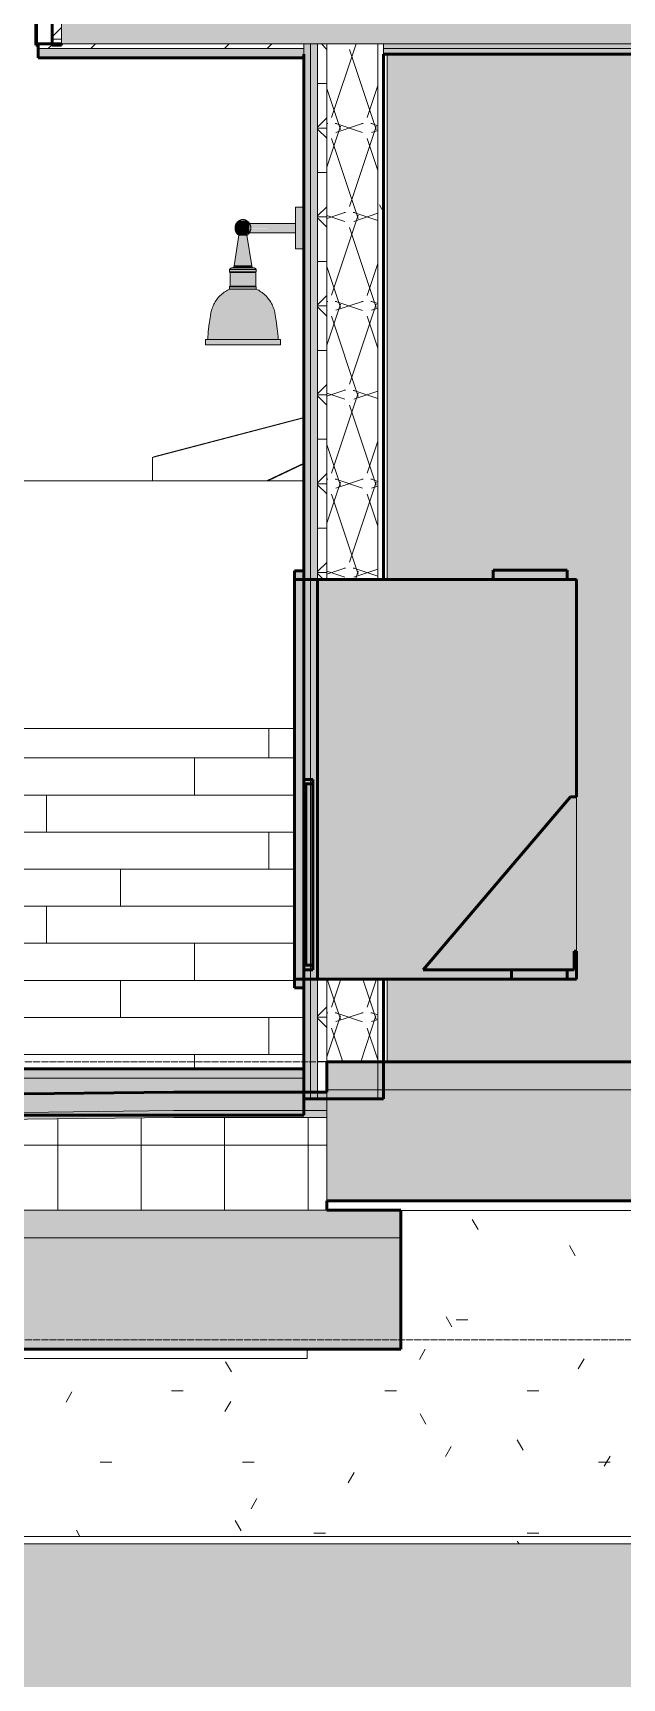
# Model space of a CAD drawing. Header units: inches. Extents: x 9594 to 15314, y -314 to 660.
# Drawn here: x 9979.9 to 10043.5, y -66.5 to 111.1 of the extents above; entities that cross this region are included whole.
import ezdxf

# ---------------------------------------------------------------- set-up
doc = ezdxf.new("R2010")
doc.units = ezdxf.units.IN
doc.header["$MEASUREMENT"] = 0
doc.linetypes.add('Grid Line 1_2_', pattern=[0.875, 0.5, -0.125, 0.125, -0.125])
for name, color, linetype, lineweight in [('0-1', 7, 'Continuous', 5), ('A-CLNG', 13, 'Continuous', 13), ('A-CLNG-1', 13, 'Continuous', 50), ('A-CLNG-2', 13, 'Continuous', 9), ('A-CLNG-PATT-1', 13, 'Continuous', 9), ('A-FLOR-4', 192, 'Continuous', 5), ('A-FLOR-5', 192, 'Continuous', 50), ('A-FLOR-LEVL-1', 51, 'Grid Line 1_2_', 9), ('A-FLOR-MCUT', 51, 'Continuous', 13), ('A-FLOR-PATT-2', 8, 'Continuous', 9), ('A-GENM', 5, 'Continuous', 9), ('A-GENM-4', 5, 'Continuous', 50), ('A-GLAZ-1', 151, 'Continuous', 9), ('A-GLAZ-2', 151, 'Continuous', 50), ('A-WALL', 113, 'Continuous', 13), ('A-WALL-1', 10, 'Continuous', 13), ('A-WALL-10', 113, 'Continuous', 50), ('A-WALL-5', 7, 'Continuous', 9), ('A-WALL-8', 113, 'Continuous', 5), ('A-WALL-9', 113, 'Continuous', 9), ('A-WALL-PATT-4', 111, 'Continuous', 9), ('E-ELEC-EQPM', 71, 'Continuous', 9), ('E-LITE-EQPM', 33, 'Continuous', 9), ('G-IMPT', 8, 'Continuous', 9), ('I-FURN', 30, 'Continuous', 9), ('S-BEAM', 12, 'Continuous', 9), ('S-FNDN-1', 32, 'Continuous', 5)]:
    doc.layers.add(name, color=color, linetype=linetype, lineweight=lineweight)
pattern_1 = [(0, (11008.554, 72), (30.72, 7.68), [1.267, -21.773, 1.267, -21.773, -122.88]), (0, (11008.554, 72), (30.72, 7.68), [-46.08, 1.267, -44.813, 1.267, -21.773, -53.76]), (0, (11008.554, 72), (30.72, 7.68), [-115.2, 1.267, -14.093, 1.267, -37.133]), (120, (11020.074, 75.84), (-22.011075, 22.7643), [1.267, -21.773, 1.267, -21.773, -122.88]), (120, (11020.074, 75.84), (-22.011075, 22.7643), [-46.08, 1.267, -44.813, 1.267, -21.773, -53.76]), (120, (11020.074, 75.84), (-22.011075, 22.7643), [-115.2, 1.267, -14.093, 1.267, -37.133]), (240, (11023.914, 91.2), (-8.708925, -30.4443), [1.267, -21.773, 1.267, -21.773, -122.88]), (240, (11023.914, 91.2), (-8.708925, -30.4443), [-46.08, 1.267, -44.813, 1.267, -21.773, -53.76]), (240, (11023.914, 91.2), (-8.708925, -30.4443), [-115.2, 1.267, -14.093, 1.267, -37.133])]
pattern_2 = [(161.57, (11009.034, 72.48), (-3.8399538, -1.54e-05), [0, -27.322, 3.034, 0]), (18.43, (11008.074, 72.48), (-3.8399538, 1.54e-05), [0, -27.322, 3.034, 0]), (108.43, (11009.034, 72.48), (1.919622, -9.6005246), [9.106, -21.25]), (71.57, (11008.074, 72.48), (1.919622, 9.6005246), [9.106, -21.25])]
pattern_3 = [(0, (11008.554, 72), (0, 4.798), []), (315, (11008.554, 72), (4.798427, 0), [6.786, -6.786]), (45, (11008.554, 72), (4.798427, 0), [6.786, -6.786])]
pattern_4 = [(50, (11008.554, 72), (27.5427, -2.4099), [2.88, -31.68]), (355, (11008.554, 72), (-5.32784, 28.8843), [2.304, -25.344]), (100.451, (11010.85, 71.8), (22.2153, 26.4739), [2.448, -26.924]), (46.184, (11008.554, 79.68), (40.9819, -6.3564), [4.32, -47.52]), (96.636, (11011.97, 79.15), (35.8907, 37.4062), [3.671, -40.386]), (351.184, (11008.554, 79.68), (35.891, 37.4062), [3.456, -38.016]), (21, (11012.394, 77.76), (22.92104, -15.46073), [2.88, -31.68]), (326, (11012.394, 77.76), (9.3435, 27.84574), [2.304, -25.344]), (71.451, (11014.304, 76.472), (32.2648, 12.3844), [2.448, -26.924]), (37.5, (11008.554, 72), (0.466855, 12.78271), [1.267, -23.77, 1.267, -24.461, -25.44]), (37.5, (11008.554, 72), (0.466855, 12.78271), [-50.765, 1.267, -24.173]), (7.5, (11008.554, 72), (10.10159, 15.14509), [1.267, -13.402, 1.267, -23.194, -9.696]), (7.5, (11008.554, 72), (10.10159, 15.14509), [-39.13, 1.267, -8.429]), (327.5, (10999.991, 72), (20.49916, -0.86578), [1.267, -8.333, 1.267, -28.685, -39.744]), (327.5, (10999.991, 72), (20.49916, -0.86578), [-39.552, 1.267, -38.477]), (317.5, (10996.151, 72), (22.39478, 3.8443), [1.267, -11.213, 1.267, -18.624, -28.224]), (317.5, (10996.151, 72), (22.39478, 3.8443), [-32.371, 1.267, -26.957])]
pattern_5 = [(0, (11008.554, 72), (15.36, 3.84), [1.267, -10.253, 1.267, -10.253, -61.44]), (0, (11008.554, 72), (15.36, 3.84), [-23.04, 1.267, -21.773, 1.267, -10.253, -26.88]), (0, (11008.554, 72), (15.36, 3.84), [-57.6, 1.267, -6.413, 1.267, -17.933]), (120, (11014.314, 73.92), (-11.005538, 11.38215), [1.267, -10.253, 1.267, -10.253, -61.44]), (120, (11014.314, 73.92), (-11.005538, 11.38215), [-23.04, 1.267, -21.773, 1.267, -10.253, -26.88]), (120, (11014.314, 73.92), (-11.005538, 11.38215), [-57.6, 1.267, -6.413, 1.267, -17.933]), (240, (11016.234, 81.6), (-4.354462, -15.22215), [1.267, -10.253, 1.267, -10.253, -61.44]), (240, (11016.234, 81.6), (-4.354462, -15.22215), [-23.04, 1.267, -21.773, 1.267, -10.253, -26.88]), (240, (11016.234, 81.6), (-4.354462, -15.22215), [-57.6, 1.267, -6.413, 1.267, -17.933])]

# ---------------------------------------------------------------- blocks, each defined once
blk = doc.blocks.new('CTR - 1st Phase - Unit Layouts_rvt-1-BUILDING SECTION - EAST_WEST - LOOKING SOUTH2')
at = {"layer": 'A-WALL-1'}
blk.add_hatch(color=256, dxfattribs=at).paths.add_polyline_path([(10045.24, 0), (10045.24, 83), (10046.24, 83), (10046.24, 108.75), (10018.09, 108.74), (10018.09, 52.06), (10029.53, 52.06), (10029.53, 53.06), (10037.53, 53.06), (10037.53, 52.06), (10038.53, 52.06), (10038.53, 8.94), (10018.09, 8.94), (10018.09, 0), (10035.43, 0)], flags=0)
at = {"layer": 'A-WALL-5'}
for p, q in [((10018.09, 108.75), (10018.09, 52.06)), ((10018.09, 8.94), (10018.09, 0))]:
    blk.add_line(p, q, dxfattribs=at)
blk = doc.blocks.new('CTR - 1st Phase -Stairs _ Elevators_rvt-1-BUILDING SECTION - EAST_WEST - LOOKING SOUTH2')
at = {"layer": 'A-FLOR-LEVL-1'}
for p, q in [((9594.29, 0), (12543.28, 0)), ((9594.29, -30), (12543.28, -30))]:
    blk.add_line(p, q, dxfattribs=at)
blk = doc.blocks.new('Outdoor Table01 - 02ZUTB01_dwg-V109-BUILDING SECTION - EAST_WEST - LOOKING SOUTH2')
at = {"layer": 'G-IMPT'}
for p, q in [((9992.79, 65.24), (10009.09, 69.53)), ((10009.09, 69.57), (9992.9, 65.31)), ((10009.09, 69.55), (9992.9, 65.31)), ((9992.79, 65.24), (9992.79, 62.71)), ((10009.09, 64.63), (10005.09, 62.71)), ((10009.09, 64.56), (10005.26, 62.71))]:
    blk.add_line(p, q, dxfattribs=at)
blk = doc.blocks.new('Outdoor Table01 - Outdoor Table01-V110-BUILDING SECTION - EAST_WEST - LOOKING SOUTH2')
blk.add_blockref('Outdoor Table01 - 02ZUTB01_dwg-V109-BUILDING SECTION - EAST_WEST - LOOKING SOUTH2', (0, 0))
blk = doc.blocks.new('Perforated Panel at Magic-Pak - hvac panel - 2nd floor-2505078-BUILDING SECTION - EAST_WEST - LOOKING SOUTH2')
at = {"layer": 'A-GLAZ-1'}
h = blk.add_hatch(dxfattribs=at)
h.set_pattern_fill('FP_20', color=256, style=0, pattern_type=2)
h.set_pattern_definition([(135, (11008.554, 72), (-4.24264, -4.24264), [])])
h.paths.add_polyline_path([(9980.19, 109.75), (9980.25, 109.78), (9980.23, 229.75), (9980.19, 229.72), (9980.19, 216.3), (9980.19, 109.87)], flags=0)
at = {"layer": 'A-GLAZ-2'}
for p, q in [((9980.19, 229.75), (9980.19, 109.75)), ((9980.25, 229.75), (9980.19, 229.75)), ((9980.25, 109.75), (9980.25, 229.75)), ((9980.19, 109.75), (9980.25, 109.75))]:
    blk.add_line(p, q, dxfattribs=at)
blk = doc.blocks.new('VISA-OW2400-02-SASS - OW2400-L30K-MVOLT-2031435-BUILDING SECTION - EAST_WEST - LOOKING SOUTH2')
at = {"layer": 'E-LITE-EQPM'}
for points in [[(10002.44, 89.22), (10002.85, 89.25), (10003.22, 89.52), (10003.22, 89.58), (10003.21, 90.47), (10002.99, 90.73), (10002.85, 90.77), (10002.72, 90.82), (10002.66, 90.8), (10002.57, 90.84), (10002.51, 90.8), (10002.43, 90.8), (10002.35, 90.8), (10002.32, 90.84), (10002.14, 90.71), (10002.13, 90.76), (10001.85, 90.46), (10001.74, 90.23), (10001.73, 89.98), (10001.79, 89.7), (10001.94, 89.4), (10002.11, 89.27), (10002.26, 89.22), (10002.31, 89.23), (10002.35, 89.22), (10002.43, 89.22)], [(10008.52, 90), (10009.02, 90), (10009.02, 92.25), (10008.22, 92.25), (10008.22, 90)], [(10003.45, 85.93), (10003.48, 85.93), (10002.96, 89.22), (10002.11, 89.22), (10001.61, 85.93), (10003.39, 85.93)], [(10003.22, 89.5), (10008.22, 89.52), (10008.22, 90), (10003.22, 89.98), (10003.23, 89.54), (10003.2, 89.5)], [(10008.22, 90), (10008.22, 90.5), (10003.22, 90.46), (10003.22, 90.35), (10003.24, 90)], [(10008.22, 87.75), (10009.02, 87.75), (10009.02, 90), (10008.22, 90), (10008.22, 87.83)], [(10003.22, 85.29), (10003.98, 85.29), (10003.98, 85.54), (10001.08, 85.54), (10001.08, 85.29), (10003.14, 85.29)], [(10002.24, 85.22), (10003.73, 85.22), (10003.79, 85.29), (10001.28, 85.29), (10001.34, 85.22), (10002.22, 85.22)], [(10001.59, 83.41), (10003.98, 83.41), (10003.98, 83.66), (10001.08, 83.66), (10001.08, 83.41), (10001.54, 83.41)], [(10001.15, 83.72), (10003.91, 83.72), (10003.91, 85.22), (10001.15, 85.22)], [(10003.14, 83.66), (10003.79, 83.66), (10003.73, 83.72), (10001.34, 83.72), (10001.28, 83.66), (10003.06, 83.66)], [(10004.2, 80.85), (10005.98, 80.85), (10005.56, 81.95), (10004.84, 82.83), (10004.29, 83.21), (10003.9, 83.41), (10001.08, 83.41), (10000.15, 82.78), (9999.42, 81.77), (9999.08, 80.85), (10003.8, 80.85)], [(10003.24, 77.98), (10006.34, 77.98), (10006.11, 80.05), (10005.98, 80.85), (9999.08, 80.85), (9998.81, 78.9), (9998.73, 77.98), (10003.19, 77.98)], [(9998.48, 77.38), (10006.59, 77.38), (10006.59, 77.98), (9998.48, 77.98), (9998.48, 77.62)]]:
    blk.add_hatch(color=256, dxfattribs=at).paths.add_polyline_path(points, flags=0)
h = blk.add_hatch(color=256, dxfattribs=at)
h.paths.add_polyline_path([(10002.96, 89.22), (10003.12, 89.41), (10003.05, 89.34), (10002.99, 89.26)], flags=0)
h.paths.add_polyline_path([(10002.73, 90.84), (10002.72, 90.88), (10002.72, 90.84)], flags=0)
h = blk.add_hatch(color=256, dxfattribs=at)
h.paths.add_polyline_path([(10003.21, 85.54), (10003.79, 85.54), (10003.82, 85.61), (10003.73, 85.66), (10003.38, 85.65), (10003.26, 85.65), (10003.06, 85.68), (10002.64, 85.7), (10001.98, 85.68), (10001.73, 85.65), (10001.71, 85.69), (10001.5, 85.68), (10001.24, 85.59), (10001.28, 85.54), (10003.14, 85.54)], flags=0)
h.paths.add_polyline_path([(10003.87, 85.54), (10003.98, 85.54), (10003.86, 85.59)], flags=0)
h.paths.add_polyline_path([(10001.15, 85.54), (10001.2, 85.54), (10001.17, 85.61), (10001.15, 85.54)], flags=0)
h = blk.add_hatch(color=256, dxfattribs=at)
h.paths.add_polyline_path([(10002.89, 85.7), (10002.89, 85.74), (10002.89, 85.7)], flags=0)
h.paths.add_polyline_path([(10003.33, 85.7), (10003.35, 85.74), (10003.48, 85.75), (10003.45, 85.77), (10003.47, 85.83), (10003.35, 85.93), (10003.32, 85.81), (10003.26, 85.93), (10001.77, 85.93), (10001.75, 85.81), (10001.68, 85.9), (10001.59, 85.8), (10001.58, 85.74), (10001.61, 85.72), (10001.75, 85.7), (10003.33, 85.7)], flags=0)
h.paths.add_polyline_path([(10002.17, 85.7), (10002.22, 85.73), (10002.19, 85.71)], flags=0)
h.paths.add_polyline_path([(10001.58, 85.81), (10001.61, 85.93), (10001.59, 85.93)], flags=0)
for p, q in [((10009.02, 92.25), (10008.22, 92.25)), ((10008.22, 90), (10008.22, 92.25)), ((10009.02, 92.25), (10009.02, 90)), ((10002.11, 89.22), (10001.59, 85.93)), ((10002.96, 89.22), (10002.11, 89.22)), ((10008.22, 90.5), (10002.46, 90.5)), ((10002.46, 89.5), (10008.22, 89.5)), ((10003.48, 85.93), (10002.96, 89.22)), ((10008.22, 87.75), (10008.22, 90)), ((10009.02, 90), (10009.02, 87.75)), ((10008.22, 87.75), (10009.02, 87.75)), ((10001.08, 85.54), (10001.08, 85.29)), ((10003.98, 85.54), (10001.08, 85.54)), ((10001.08, 85.29), (10001.15, 85.22)), ((10003.98, 85.29), (10001.08, 85.29)), ((10001.36, 85.7), (10001.59, 85.7)), ((10003.7, 85.7), (10001.36, 85.7)), ((10003.48, 85.93), (10001.59, 85.93)), ((10003.36, 85.7), (10003.7, 85.7)), ((10003.91, 85.22), (10003.98, 85.29)), ((10003.98, 85.29), (10003.98, 85.54)), ((10001.15, 83.72), (10001.08, 83.66)), ((10001.08, 83.66), (10001.08, 83.41)), ((10003.98, 83.66), (10001.08, 83.66)), ((10001.15, 85.22), (10001.15, 83.72)), ((10003.91, 85.22), (10001.15, 85.22)), ((10003.91, 83.72), (10001.15, 83.72)), ((10003.91, 83.72), (10003.91, 85.22)), ((10003.98, 83.66), (10003.91, 83.72)), ((10003.98, 83.41), (10003.98, 83.66)), ((10003.98, 83.41), (10001.08, 83.41)), ((9998.48, 77.98), (9998.48, 77.38)), ((9998.48, 77.98), (10006.59, 77.98)), ((10006.59, 77.38), (9998.48, 77.38)), ((10006.59, 77.38), (10006.59, 77.98))]:
    blk.add_line(p, q, dxfattribs=at)
at = {"layer": 'E-LITE-EQPM', "flags": 128}
for points in [[(10002.11, 89.22), (10002.08, 89.24), (10002.05, 89.26), (10002.02, 89.29), (10001.99, 89.31), (10001.96, 89.34), (10001.94, 89.36), (10001.91, 89.39), (10001.89, 89.42), (10001.87, 89.45), (10001.85, 89.48), (10001.82, 89.51), (10001.81, 89.54), (10001.79, 89.57), (10001.77, 89.6), (10001.76, 89.64), (10001.74, 89.67), (10001.73, 89.71), (10001.72, 89.74), (10001.71, 89.78), (10001.7, 89.81), (10001.69, 89.85), (10001.69, 89.89), (10001.68, 89.92), (10001.68, 89.96), (10001.68, 90), (10001.68, 90.03), (10001.68, 90.07), (10001.69, 90.11), (10001.69, 90.14), (10001.7, 90.18), (10001.71, 90.22), (10001.72, 90.25), (10001.73, 90.29), (10001.74, 90.32), (10001.75, 90.36), (10001.77, 90.39), (10001.78, 90.42), (10001.8, 90.46), (10001.82, 90.49), (10001.84, 90.52), (10001.86, 90.55), (10001.88, 90.58), (10001.91, 90.61), (10001.93, 90.63), (10001.96, 90.66), (10001.98, 90.68), (10002.01, 90.71), (10002.04, 90.73), (10002.07, 90.75), (10002.1, 90.77), (10002.13, 90.79), (10002.16, 90.81), (10002.2, 90.83), (10002.23, 90.84), (10002.26, 90.86), (10002.3, 90.87), (10002.33, 90.88), (10002.37, 90.89), (10002.41, 90.9), (10002.44, 90.91), (10002.48, 90.91), (10002.51, 90.92), (10002.53, 90.92)], [(10002.53, 90.92), (10002.57, 90.92), (10002.61, 90.91), (10002.64, 90.91), (10002.68, 90.9), (10002.71, 90.89), (10002.75, 90.88), (10002.78, 90.87), (10002.82, 90.85), (10002.85, 90.84), (10002.89, 90.82), (10002.92, 90.8), (10002.95, 90.78), (10002.98, 90.76), (10003.01, 90.74), (10003.04, 90.72), (10003.07, 90.7), (10003.1, 90.67), (10003.12, 90.65), (10003.15, 90.62), (10003.17, 90.59), (10003.19, 90.56), (10003.22, 90.53), (10003.24, 90.5), (10003.26, 90.47), (10003.27, 90.44), (10003.29, 90.41), (10003.31, 90.37), (10003.32, 90.34), (10003.33, 90.3), (10003.34, 90.27), (10003.35, 90.23), (10003.36, 90.2), (10003.37, 90.16), (10003.38, 90.12), (10003.38, 90.09), (10003.38, 90.05), (10003.38, 90.01), (10003.38, 89.98), (10003.38, 89.94), (10003.38, 89.9), (10003.37, 89.87), (10003.37, 89.83), (10003.36, 89.79), (10003.35, 89.76), (10003.34, 89.72), (10003.33, 89.69), (10003.32, 89.65), (10003.3, 89.62), (10003.29, 89.59), (10003.27, 89.55), (10003.25, 89.52), (10003.23, 89.49), (10003.21, 89.46), (10003.19, 89.43), (10003.16, 89.4), (10003.14, 89.38)], [(10003.14, 89.38), (10003.11, 89.35), (10003.09, 89.32), (10003.06, 89.3), (10003.03, 89.28), (10003, 89.25), (10002.97, 89.23), (10002.96, 89.22)], [(10001.08, 85.54), (10001.1, 85.56), (10001.11, 85.57), (10001.12, 85.58), (10001.13, 85.59), (10001.15, 85.61), (10001.16, 85.62), (10001.18, 85.63), (10001.19, 85.64), (10001.21, 85.65), (10001.22, 85.66), (10001.24, 85.66), (10001.26, 85.67), (10001.27, 85.68), (10001.29, 85.68), (10001.31, 85.69), (10001.32, 85.69), (10001.34, 85.7), (10001.36, 85.7), (10001.36, 85.7)], [(10001.36, 85.7), (10001.37, 85.7), (10001.38, 85.7), (10001.39, 85.7), (10001.4, 85.71), (10001.41, 85.71), (10001.42, 85.71), (10001.42, 85.71), (10001.43, 85.71), (10001.44, 85.72), (10001.45, 85.72), (10001.46, 85.72), (10001.47, 85.73), (10001.47, 85.73), (10001.48, 85.74), (10001.49, 85.74), (10001.5, 85.75), (10001.5, 85.75), (10001.51, 85.76), (10001.52, 85.76), (10001.52, 85.77), (10001.53, 85.78), (10001.54, 85.78), (10001.54, 85.79), (10001.55, 85.8), (10001.55, 85.81), (10001.56, 85.81), (10001.56, 85.82), (10001.56, 85.83), (10001.57, 85.84), (10001.57, 85.85), (10001.58, 85.85), (10001.58, 85.86), (10001.58, 85.87), (10001.58, 85.88), (10001.58, 85.89), (10001.59, 85.9), (10001.59, 85.91), (10001.59, 85.92), (10001.59, 85.93), (10001.59, 85.93)], [(10003.48, 85.93), (10003.48, 85.92), (10003.48, 85.91), (10003.48, 85.9), (10003.48, 85.89), (10003.48, 85.88), (10003.48, 85.87), (10003.49, 85.87), (10003.49, 85.86), (10003.49, 85.85), (10003.5, 85.84), (10003.5, 85.83), (10003.5, 85.82), (10003.51, 85.82), (10003.51, 85.81), (10003.52, 85.8), (10003.52, 85.79), (10003.53, 85.79), (10003.53, 85.78), (10003.54, 85.77), (10003.55, 85.77), (10003.55, 85.76), (10003.56, 85.75), (10003.57, 85.75), (10003.57, 85.74), (10003.58, 85.74), (10003.59, 85.73), (10003.6, 85.73), (10003.61, 85.72), (10003.61, 85.72), (10003.62, 85.72), (10003.63, 85.71), (10003.64, 85.71), (10003.65, 85.71), (10003.66, 85.71), (10003.66, 85.71), (10003.67, 85.7), (10003.68, 85.7), (10003.69, 85.7), (10003.7, 85.7), (10003.7, 85.7)], [(10003.7, 85.7), (10003.72, 85.7), (10003.74, 85.69), (10003.76, 85.69), (10003.77, 85.68), (10003.79, 85.68), (10003.81, 85.67), (10003.82, 85.66), (10003.84, 85.66), (10003.86, 85.65), (10003.87, 85.64), (10003.89, 85.63), (10003.9, 85.62), (10003.92, 85.61), (10003.93, 85.59), (10003.94, 85.58), (10003.96, 85.57), (10003.97, 85.56), (10003.98, 85.54), (10003.98, 85.54)], [(9999.08, 80.85), (9999.11, 80.99), (9999.15, 81.12), (9999.19, 81.26), (9999.24, 81.4), (9999.29, 81.53), (9999.35, 81.66), (9999.41, 81.79), (9999.47, 81.91), (9999.55, 82.04), (9999.62, 82.16), (9999.71, 82.28), (9999.79, 82.39), (9999.88, 82.5), (9999.98, 82.61), (10000.08, 82.71), (10000.18, 82.81), (10000.29, 82.9), (10000.4, 82.99), (10000.52, 83.08), (10000.64, 83.16), (10000.76, 83.23), (10000.88, 83.3), (10001.01, 83.37), (10001.08, 83.41)], [(10003.98, 83.41), (10004.11, 83.34), (10004.24, 83.28), (10004.36, 83.2), (10004.48, 83.12), (10004.6, 83.04), (10004.71, 82.95), (10004.82, 82.86), (10004.92, 82.77), (10005.03, 82.67), (10005.12, 82.56), (10005.22, 82.45), (10005.31, 82.34), (10005.39, 82.23), (10005.47, 82.11), (10005.55, 81.99), (10005.62, 81.86), (10005.68, 81.74), (10005.74, 81.61), (10005.8, 81.47), (10005.85, 81.34), (10005.89, 81.2), (10005.93, 81.07), (10005.97, 80.93), (10005.98, 80.85)], [(9998.73, 77.98), (9998.79, 78.83), (9998.89, 79.68), (9999.02, 80.52), (9999.08, 80.85)], [(10005.98, 80.85), (10006.13, 80), (10006.24, 79.16), (10006.32, 78.3), (10006.34, 77.98)]]:
    blk.add_lwpolyline(points, dxfattribs=at)
blk = doc.blocks.new('V-Series_EWC4_SPVU_RFA_2015 - 1ST FLOOR-V132-BUILDING SECTION - EAST_WEST - LOOKING SOUTH2')
at = {"layer": 'A-GENM'}
h = blk.add_hatch(color=256, dxfattribs=at)
h.paths.add_polyline_path([(10009.09, 8), (10009.09, 8.94), (10008.09, 8.94), (10008.09, 8), (10008.15, 8)], flags=0)
h.paths.add_polyline_path([(10009.09, 52.06), (10009.05, 53), (10008.09, 53), (10008.09, 52.06)], flags=0)
for points in [[(10008.09, 8.94), (10009.09, 8.94), (10009.09, 52.06), (10008.09, 52.06), (10008.09, 11.05)], [(10021.23, 8.94), (10038.53, 8.94), (10038.53, 11.94), (10038.28, 11.94), (10038.28, 9.94), (10021.98, 9.94), (10037.87, 28.6), (10038.53, 28.6), (10038.53, 52.06), (10009.09, 52.06), (10010.09, 30.5), (10010.09, 9.94), (10010.59, 9.94), (10010.59, 8.94), (10018.09, 8.94)], [(10036.41, 52.06), (10037.53, 52.06), (10037.53, 53.06), (10029.53, 53.06), (10029.53, 52.06), (10035.43, 52.06)], [(10022.68, 9.94), (10038.28, 9.94), (10038.28, 11.94), (10038.53, 11.94), (10038.53, 28.6), (10037.87, 28.6), (10021.98, 9.94)]]:
    blk.add_hatch(color=256, dxfattribs=at).paths.add_polyline_path(points, flags=0)
blk.add_line((10038.53, 28.6), (10038.53, 11.94), dxfattribs=at)
at = {"layer": 'A-GENM-4'}
for p, q in [((10008.09, 53), (10008.09, 52.06)), ((10009.09, 53), (10008.09, 53)), ((10008.09, 52.06), (10008.09, 8.94)), ((10009.09, 52.06), (10008.09, 52.06)), ((10008.09, 52.06), (10009.09, 52.06)), ((10009.09, 52.06), (10009.09, 53)), ((10009.09, 8.94), (10009.09, 52.06)), ((10009.09, 52.06), (10009.09, 30.5)), ((10038.53, 52.06), (10009.09, 52.06)), ((10037.53, 53.06), (10029.53, 53.06)), ((10029.53, 53.06), (10029.53, 52.06)), ((10029.53, 52.06), (10037.53, 52.06)), ((10037.53, 52.06), (10037.53, 53.06)), ((10038.53, 28.6), (10038.53, 52.06)), ((10010.09, 30.5), (10009.09, 30.5)), ((10009.09, 30.5), (10009.09, 30)), ((10009.09, 30.5), (10010.09, 30.5)), ((10010.09, 30), (10010.09, 30.5)), ((10010.09, 30.5), (10010.09, 9.94)), ((10009.09, 30), (10010.09, 30)), ((10010.09, 30), (10009.34, 30)), ((10009.34, 30), (10009.34, 10.44)), ((10010.09, 10.44), (10010.09, 30)), ((10021.98, 9.94), (10037.87, 28.6)), ((10037.87, 28.6), (10038.53, 28.6)), ((10038.53, 11.94), (10038.28, 11.94)), ((10038.28, 11.94), (10038.28, 9.94)), ((10038.53, 8.94), (10038.53, 11.94)), ((10008.09, 8.94), (10009.09, 8.94)), ((10008.09, 8.94), (10008.09, 8)), ((10009.09, 8.94), (10008.09, 8.94)), ((10010.09, 10.44), (10009.09, 10.44)), ((10009.09, 10.44), (10009.09, 9.94)), ((10009.09, 9.94), (10010.09, 9.94)), ((10010.09, 9.94), (10009.09, 9.94)), ((10009.09, 9.94), (10009.09, 8.94)), ((10009.09, 8), (10009.09, 8.94)), ((10009.09, 8.94), (10038.53, 8.94)), ((10009.34, 10.44), (10010.09, 10.44)), ((10010.09, 9.94), (10010.09, 10.44)), ((10038.28, 9.94), (10021.98, 9.94)), ((10037.53, 9.94), (10031.53, 9.94)), ((10031.53, 9.94), (10031.53, 8.94)), ((10031.53, 8.94), (10037.53, 8.94)), ((10037.53, 8.94), (10037.53, 9.94)), ((10008.09, 8), (10009.09, 8))]:
    blk.add_line(p, q, dxfattribs=at)
blk = doc.blocks.new('Beam 2 Levels - _A_-2543524-BUILDING SECTION - EAST_WEST - LOOKING SOUTH2')
at = {"layer": 'S-BEAM'}
h = blk.add_hatch(dxfattribs=at)
h.set_pattern_fill('FP_1', color=256, style=0, pattern_type=2)
h.set_pattern_definition(pattern_1)
h.paths.add_polyline_path([(10121.55, -16.02), (10157.96, -16), (10157.96, -15), (10011.59, -15), (10011.59, -16), (10078.49, -16.02)], flags=0)
h = blk.add_hatch(dxfattribs=at)
h.set_pattern_fill('FP_1', color=256, style=0, pattern_type=2)
h.set_pattern_definition(pattern_1)
h.paths.add_polyline_path([(10010.07, -51.21), (10157.96, -51.21), (10157.96, -16.02), (10019.59, -16.02), (10019.59, -31), (10009.45, -31.01), (10009.45, -32), (9901.19, -32), (9901.19, -51.21), (9949.32, -51.21)], flags=0)
h = blk.add_hatch(dxfattribs=at)
h.set_pattern_fill('FP_1', color=256, style=0, pattern_type=2)
h.set_pattern_definition(pattern_1)
h.paths.add_polyline_path([(10005.02, -32), (10009.45, -32), (10009.45, -31), (9901.19, -31), (9901.19, -32), (9992.38, -32)], flags=0)
h = blk.add_hatch(dxfattribs=at)
h.set_pattern_fill('FP_43', color=256, style=0, pattern_type=2)
h.set_pattern_definition([(0, (11008.554, 27.981), (30.72, 5.431), [1.267, -21.773, 1.267, -21.773, -122.88]), (0, (11008.554, 27.981), (30.72, 5.431), [-46.08, 1.267, -44.813, 1.267, -21.773, -53.76]), (0, (11008.554, 27.981), (30.72, 5.431), [-115.2, 1.267, -14.093, 1.267, -37.133]), (129.232, (11020.074, 30.696), (-22.01134, 16.097085), [1.002, -17.213, 1.002, -17.213, -97.145]), (129.232, (11020.074, 30.696), (-22.01134, 16.097085), [-36.429, 1.002, -35.428, 1.002, -17.213, -42.501]), (129.232, (11020.074, 30.696), (-22.01134, 16.097085), [-91.074, 1.002, -11.141, 1.002, -29.356]), (230.768, (11023.914, 41.558), (-8.709237, -21.52714), [1.002, -17.213, 1.002, -114.358]), (230.768, (11023.914, 41.558), (-8.709237, -21.52714), [-19.217, -17.213, 1.002, -35.428, -60.716]), (230.768, (11023.914, 41.558), (-8.709237, -21.52714), [-72.859, 1.002, -17.213, 1.002, -41.499]), (230.768, (11023.914, 41.558), (-8.709237, -21.52714), [-92.075, -11.141, 1.002, -29.356])])
h.paths.add_polyline_path([(10157.96, -52), (10157.96, -51.21), (9901.19, -51.21), (9901.19, -52), (10121.55, -52)], flags=0)
for p, q in [((10019.59, -16.02), (10157.96, -16.02)), ((10009.45, -32), (10009.45, -31)), ((10009.45, -32), (9901.19, -32)), ((9901.19, -51.21), (10157.96, -51.21)), ((9901.19, -52), (10157.96, -52))]:
    blk.add_line(p, q, dxfattribs=at)
blk = doc.blocks.new('262400 - Switchboards and Panelboards - Electric Panel - Generic - 262400 - Switchboards and Panelboards - Electric Panel - Generic-2655902-BUILDING SECTION - EAST_WEST - LOOKING SOUTH2')
at = {"layer": 'E-ELEC-EQPM'}
for p, q in [((9973.09, 62.71), (10009.09, 62.71)), ((9973.09, 36), (9973.09, 62.71))]:
    blk.add_line(p, q, dxfattribs=at)

msp = doc.modelspace()

# ---------------------------------------------------------------- hatches: boundary and pattern name
at = {"layer": 'A-CLNG'}
h = msp.add_hatch(color=256, dxfattribs=at)
h.paths.add_polyline_path([(12109.36, 108.37), (12118.34, 108.37), (12118.33, 109.37), (12089.69, 109.37), (12089.69, 108.37), (12102.16, 108.37)], flags=0)
h.paths.add_polyline_path([(9992.38, 108.37), (10009.09, 108.37), (10009.08, 109.37), (9980.44, 109.37), (9980.44, 108.37), (9985.24, 108.37)], flags=0)
h.paths.add_polyline_path([(11248.1, 108.37), (11276.29, 108.37), (11276.29, 109.37), (11247.64, 109.37), (11247.64, 108.37)], flags=0)
h.paths.add_polyline_path([(10831.98, 108.37), (10851.14, 108.37), (10851.14, 109.37), (10822.49, 109.37), (10822.49, 108.37)], flags=0)
at = {"layer": 'A-CLNG-PATT-1'}
h = msp.add_hatch(dxfattribs=at)
h.set_pattern_fill('FP_28', color=256, style=0, pattern_type=2)
h.set_pattern_definition([(45, (11008.554, 72), (-9.50352, 9.50352), []), (45, (11008.554, 86.4), (-9.50352, 9.50352), [])])
h.paths.add_polyline_path([(12118.34, 109.37), (12118.33, 109.87), (12116.84, 109.87), (12116.81, 109.75), (12115.84, 109.87), (12089.69, 109.87), (12089.69, 109.37), (12118.33, 109.37)], flags=0)
h.paths.add_polyline_path([(11248.22, 109.37), (11276.29, 109.37), (11276.29, 109.87), (11250.14, 109.87), (11249.14, 109.75), (11249.14, 109.87), (11247.64, 109.87), (11247.64, 109.37)], flags=0)
h.paths.add_polyline_path([(10838.83, 109.37), (10851.14, 109.4), (10851.13, 109.87), (10822.49, 109.87), (10822.49, 109.37), (10831.98, 109.37)], flags=0)
h.paths.add_polyline_path([(10009.09, 109.37), (10009.06, 109.87), (9982.93, 109.87), (9981.94, 109.75), (9981.94, 109.87), (9980.44, 109.87), (9980.44, 109.37), (10009.08, 109.37)], flags=0)
at = {"layer": 'A-FLOR-4'}
h = msp.add_hatch(color=256, dxfattribs=at)
h.paths.add_polyline_path([(12080.69, 109.37), (12081.06, 109.38), (12081.06, 109.87), (11737.24, 109.87), (11737.24, 109.37), (12080.63, 109.37)], flags=0)
h.paths.add_polyline_path([(11550.99, 109.37), (11646.74, 109.37), (11646.74, 109.87), (11284.91, 109.87), (11284.91, 109.37), (11548.81, 109.37)], flags=0)
h.paths.add_polyline_path([(10675.41, 109.37), (10813.86, 109.37), (10813.86, 109.87), (10450.69, 109.87), (10450.69, 109.37), (10638.23, 109.37)], flags=0)
h.paths.add_polyline_path([(10063.9, 109.37), (10361.54, 109.37), (10361.54, 109.87), (10017.71, 109.87), (10017.71, 109.37), (10063.76, 109.37)], flags=0)
h = msp.add_hatch(color=256, dxfattribs=at)
h.paths.add_polyline_path([(11068.79, -1.75), (11276.29, -1.75), (11276.29, -0.75), (11049.29, -0.75), (11049.29, -1.75)], flags=0)
h.paths.add_polyline_path([(10853.51, -1.75), (10934.19, -1.75), (10934.19, -0.75), (10822.49, -0.75), (10822.49, -1.75), (10837.96, -1.75)], flags=0)
h.paths.add_polyline_path([(9943.44, -1.75), (10009.09, -1.75), (10009.09, -0.75), (9891.19, -0.75), (9891.19, -1.75), (9921.17, -1.75)], flags=0)
at = {"layer": 'A-FLOR-PATT-2'}
h = msp.add_hatch(dxfattribs=at)
h.set_pattern_fill('FP_4', color=256, style=0, pattern_type=2)
h.set_pattern_definition(pattern_2)
h.paths.add_polyline_path([(12091.39, 109.87), (12115.84, 109.87), (12115.84, 133.87), (11737.24, 133.87), (11737.24, 109.87), (12089.69, 109.87)], flags=0)
h.paths.add_polyline_path([(11646.74, 109.87), (11646.74, 133.87), (11250.14, 133.87), (11250.14, 109.87), (11585.47, 109.87)], flags=0)
h.paths.add_polyline_path([(10035.43, 109.87), (10361.54, 109.87), (10361.54, 133.87), (9982.94, 133.87), (9982.94, 109.87), (10017.71, 109.87)], flags=0)
h.paths.add_polyline_path([(10450.69, 109.87), (10848.64, 109.87), (10848.64, 133.87), (10450.69, 133.87), (10450.69, 127.54)], flags=0)
h = msp.add_hatch(dxfattribs=at)
h.set_pattern_fill('FP_1', color=256, style=0, pattern_type=2)
h.set_pattern_definition(pattern_1)
h.paths.add_polyline_path([(11920.71, 108.75), (12081.06, 108.78), (12081.06, 109.37), (11737.24, 109.37), (11737.24, 108.75), (11916.67, 108.75)], flags=0)
h.paths.add_polyline_path([(11532.04, 108.75), (11646.74, 108.75), (11646.74, 109.37), (11284.91, 109.37), (11284.91, 108.75), (11509.05, 108.75)], flags=0)
h.paths.add_polyline_path([(10638.23, 108.75), (10813.86, 108.75), (10813.86, 109.37), (10450.69, 109.37), (10450.69, 108.75), (10595.17, 108.75)], flags=0)
h.paths.add_polyline_path([(10157.16, 108.75), (10361.54, 108.75), (10361.54, 109.37), (10017.71, 109.37), (10017.71, 108.75), (10121.55, 108.75)], flags=0)
h = msp.add_hatch(dxfattribs=at)
h.set_pattern_fill('FP_2', color=256, style=0, pattern_type=2)
h.set_pattern_definition(pattern_5)
h.paths.add_polyline_path([(11542.99, -3), (12087.19, -3), (12087.19, 0), (11278.79, 0), (11278.79, -3), (11509.72, -3)], flags=0)
h.paths.add_polyline_path([(10268.91, -3), (10819.99, -3), (10819.99, 0), (10011.59, 0), (10011.59, -3), (10265.57, -3)], flags=0)
h = msp.add_hatch(dxfattribs=at)
h.set_pattern_fill('FP_7', color=256, style=0, pattern_type=2)
h.set_pattern_definition([(216.87, (11014.952, 87.994), (47.980943, 31.987086), [7.997, -71.971]), (206.565, (11024.548, 83.196), (-15.993714, -15.994133), [17.881, -17.881]), (198.435, (11024.548, 75.199), (-31.98674, -15.99388), [10.115, -40.461])])
h.paths.add_polyline_path([(11208.37, -5.75), (11276.29, -5.75), (11276.29, -1.75), (11049.29, -1.75), (11049.29, -5.75), (11154.91, -5.75)], flags=0)
h.paths.add_polyline_path([(10824.42, -5.75), (10934.19, -5.75), (10934.19, -1.75), (10822.49, -1.75), (10822.49, -5.75)], flags=0)
h.paths.add_polyline_path([(9949.32, -5.75), (10009.09, -5.75), (10009.09, -1.75), (9891.19, -1.75), (9891.19, -5.75), (9942.15, -5.75)], flags=0)
h = msp.add_hatch(dxfattribs=at)
h.set_pattern_fill('FP_21', color=256, style=0, pattern_type=2)
h.set_pattern_definition([(0, (11008.554, 72), (24, 24), [24, -24]), (0, (11008.554, 81), (24, 24), [24, -24]), (0, (11008.554, 90), (24, 24), [24, -24]), (90, (11011.554, 93), (-24, 24), [24, -24]), (90, (11020.554, 93), (-24, 24), [24, -24]), (90, (11029.554, 93), (-24, 24), [24, -24])])
h.paths.add_polyline_path([(11135.95, -7.74), (11135.97, -7.74), (11250.17, -5.75), (11135.95, -5.75), (11135.95, -6)], flags=0)
h.paths.add_polyline_path([(10982.68, -7.74), (11135.95, -7.74), (11135.95, -5.75), (10963.21, -5.74), (10934.19, -5.24), (10934.19, -5.75), (10848.69, -5.75), (10963.23, -7.74), (10977.52, -7.74)], flags=0)
h.paths.add_polyline_path([(9891.19, -6.49), (9953.1, -5.75), (9891.19, -5.75), (9891.19, -6)], flags=0)
h.paths.add_polyline_path([(11276.29, -5.29), (11278.79, -5.25), (11278.79, -3.25), (11276.29, -3.29), (11276.29, -5.26)], flags=0)
h.paths.add_polyline_path([(10822.49, -5.29), (10822.49, -3.29), (10819.99, -3.28), (10819.99, -5.25), (10821.22, -5.27)], flags=0)
h.paths.add_polyline_path([(10009.45, -5.25), (10011.59, -5.25), (10011.59, -3.25), (10009.88, -3.28), (10009.84, -4), (10009.09, -4), (10009.09, -5.25)], flags=0)
h = msp.add_hatch(dxfattribs=at)
h.set_pattern_fill('FP_27', color=256, style=0, pattern_type=2)
h.set_pattern_definition(pattern_4)
h.paths.add_polyline_path([(11499.36, -15), (12087.19, -15), (12087.19, -3), (11278.79, -3), (11278.79, -15), (11466.43, -15)], flags=0)
h.paths.add_polyline_path([(10035.43, -15), (10819.99, -15), (10819.99, -3), (10011.59, -3), (10011.59, -15), (10019.59, -15)], flags=0)
h = msp.add_hatch(dxfattribs=at)
h.set_pattern_fill('FP_3', color=256, style=0, pattern_type=2)
h.set_pattern_definition(pattern_3)
h.paths.add_polyline_path([(11068.79, -8.49), (11135.97, -8.49), (11278.79, -6), (11278.79, -5.25), (11276.29, -5.29), (11276.29, -5.75), (11250.17, -5.75), (11135.95, -7.74), (10963.21, -7.74), (10848.69, -5.75), (10822.49, -5.75), (10822.49, -5.29), (10819.99, -5.25), (10819.99, -6), (10963.23, -8.49), (11062.58, -8.49)], flags=0)
h.paths.add_polyline_path([(9891.19, -7.24), (9995.09, -6), (10011.59, -6), (10011.59, -5.25), (10009.09, -5.25), (10009.09, -5.75), (9953.1, -5.75), (9891.19, -6.49)], flags=0)
h = msp.add_hatch(dxfattribs=at)
h.set_pattern_fill('FP_22', color=256, style=0, pattern_type=2)
h.set_pattern_definition([(0, (11008.554, 72), (0, 9), []), (90, (11008.554, 72), (-9, 6e-16), [])])
h.paths.add_polyline_path([(11278.79, -16), (11278.79, -6), (11135.97, -8.49), (10963.21, -8.49), (10819.99, -6), (10819.99, -16), (11274.46, -16)], flags=0)
h.paths.add_polyline_path([(9897.19, -16), (10011.59, -16), (10011.59, -6), (9992.38, -6.03), (9891.19, -7.24), (9891.19, -16), (9895.5, -16)], flags=0)
h = msp.add_hatch(dxfattribs=at)
h.set_pattern_fill('FP_2', color=256, style=0, pattern_type=2)
h.set_pattern_definition(pattern_5)
h.paths.add_polyline_path([(10896.57, -19), (11286.79, -19), (11286.79, -16), (10811.99, -16), (10811.99, -19), (10853.51, -19)], flags=0)
h.paths.add_polyline_path([(10019.59, -19), (10019.59, -16), (9897.19, -16), (9897.19, -19), (10009.45, -19)], flags=0)
h = msp.add_hatch(dxfattribs=at)
h.set_pattern_fill('FP_27', color=256, style=0, pattern_type=2)
h.set_pattern_definition(pattern_4)
h.paths.add_polyline_path([(11241.02, -31), (11286.79, -31), (11286.79, -19), (10811.99, -19), (10811.99, -31), (11215.88, -31)], flags=0)
h.paths.add_polyline_path([(9999.97, -31), (10019.59, -31), (10019.59, -19), (9897.19, -19), (9897.19, -31), (9992.38, -31)], flags=0)
at = {"layer": 'A-WALL'}
h = msp.add_hatch(color=256, dxfattribs=at)
h.paths.add_polyline_path([(10009.84, -4), (10009.84, 35.89), (10009.09, 52.06), (10009.09, -4), (10009.45, -4)], flags=0)
h.paths.add_polyline_path([(10009.48, 52.06), (10009.84, 52.06), (10009.84, 109.87), (10009.09, 109.87), (10009.09, 52.06), (10009.47, 52.06)], flags=0)
at = {"layer": 'A-WALL-8'}
h = msp.add_hatch(color=256, dxfattribs=at)
h.paths.add_polyline_path([(10009.84, -4), (10009.88, -3.25), (10010.59, -3.25), (10010.59, 9.94), (10010.09, 9.94), (10010.09, 30.5), (10009.84, 35.89), (10009.84, -3.28)], flags=0)
h.paths.add_polyline_path([(10009.84, 52.06), (10010.59, 52.06), (10010.59, 109.87), (10009.84, 109.87), (10009.84, 60.97)], flags=0)
at = {"layer": 'A-WALL-PATT-4'}
h = msp.add_hatch(dxfattribs=at)
h.set_pattern_fill('FP_3', color=256, style=0, pattern_type=2)
h.set_pattern_definition(pattern_3)
h.paths.add_polyline_path([(9981.94, 109.75), (9982.94, 109.87), (9982.94, 144.94), (9981.94, 144.94), (9981.94, 109.87)], flags=0)
h.paths.add_polyline_path([(9982.94, 188.06), (9982.94, 350.5), (9981.94, 350.5), (9981.94, 188.06)], flags=0)
h = msp.add_hatch(dxfattribs=at)
h.set_pattern_fill('FP_3', color=256, style=0, pattern_type=2)
h.set_pattern_definition(pattern_3)
h.paths.add_polyline_path([(10011.59, -3.25), (10011.59, 8.94), (10010.59, 8.94), (10010.59, -3.25), (10011.53, -3.25)], flags=0)
h.paths.add_polyline_path([(10011.59, 52.06), (10011.59, 109.87), (10010.59, 109.87), (10010.59, 52.06), (10011.56, 52.06)], flags=0)
h = msp.add_hatch(dxfattribs=at)
h.set_pattern_fill('FP_4', color=256, style=0, pattern_type=2)
h.set_pattern_definition(pattern_2)
h.paths.add_polyline_path([(10017.09, 0), (10017.09, 8.94), (10011.59, 8.94), (10011.59, 0), (10015.39, 0)], flags=0)
h.paths.add_polyline_path([(10017.09, 52.06), (10017.09, 109.87), (10011.59, 109.87), (10011.59, 52.06), (10013.9, 52.06)], flags=0)
h = msp.add_hatch(dxfattribs=at)
h.set_pattern_fill('FP_1', color=256, style=0, pattern_type=2)
h.set_pattern_definition(pattern_1)
h.paths.add_polyline_path([(10017.71, 0), (10017.71, 8.94), (10017.09, 8.94), (10017.09, 0), (10017.52, 0)], flags=0)
h.paths.add_polyline_path([(10017.09, 52.06), (10017.71, 52.06), (10017.71, 109.87), (10017.09, 109.83), (10017.09, 60.97)], flags=0)
h = msp.add_hatch(dxfattribs=at)
h.set_pattern_fill('FP_39', color=256, style=0, pattern_type=2)
h.set_pattern_definition([(0, (9941.314, 0.8), (0, 4), []), (90, (9941.314, 0.8), (-8, 8), [4, -28]), (90, (9957.314, 4.8), (-8, 8), [4, -28])])
h.paths.add_polyline_path([(9949.32, -0.75), (10009.09, -0.75), (10009.09, 8), (10008.09, 8), (10008.09, 36), (9943.44, 36), (9943.44, -0.75)], flags=0)
at = {"layer": 'S-FNDN-1'}
h = msp.add_hatch(color=256, dxfattribs=at)
h.paths.add_polyline_path([(11430.99, -166.01), (11430.99, -166), (11413.25, -166.01)], flags=0)
h.paths.add_polyline_path([(11361.19, -152), (11430.99, -152), (11430.99, -36), (11290.19, -36), (11290.19, -152), (11327.13, -152)], flags=0)
h.paths.add_polyline_path([(12016.4, -152), (12077.19, -152), (12077.19, -15), (11855.19, -15), (11855.19, -16), (11859.19, -16), (11859.19, -35.21), (11858.4, -36), (11855.19, -36), (11855.19, -152), (12016.04, -152)], flags=0)
h.paths.add_polyline_path([(11839.19, -152), (11839.19, -36), (11838.99, -36), (11838.99, -152)], flags=0)
h.paths.add_polyline_path([(10681.28, -152), (10808.19, -152), (10808.19, -36), (10475.19, -36), (10475.19, -152), (10665.06, -152)], flags=0)
h.paths.add_polyline_path([(11012.96, -152), (11274.19, -152), (11274.19, -31), (11273.41, -31), (11273.41, -60), (10825.18, -60), (10825.18, -31), (10824.42, -31), (10824.42, -36), (10824.19, -36), (10824.19, -152), (10896.57, -152)], flags=0)
h.paths.add_polyline_path([(9971.34, -152), (10159.19, -152), (10159.19, -44), (10158.57, -44), (10158.57, -15), (10157.96, -15), (10157.96, -52), (9901.19, -52), (9901.19, -152), (9961.22, -152)], flags=0)
h.paths.add_polyline_path([(10207.66, -152), (10459.19, -152), (10459.18, -15), (10458.16, -15), (10458.16, -44), (10175.19, -44), (10175.19, -152)], flags=0)
h.paths.add_polyline_path([(11760.05, -30.11), (11774.99, -30.11), (11774.99, -30), (11552.9, -30), (11552.9, -15), (11550.99, -15), (11550.99, -30.11), (11757.7, -30.11)], flags=0)
h.paths.add_polyline_path([(11839.19, -16), (11839.19, -15), (11838.99, -15), (11838.99, -16)], flags=0)

# ---------------------------------------------------------------- linework, layer by layer
at = {"layer": 'A-CLNG'}
for p, q in [((10009.09, 109.37), (9980.44, 109.37)), ((10009.09, 109.87), (9982.94, 109.87))]:
    msp.add_line(p, q, dxfattribs=at)
at = {"layer": 'A-CLNG-1'}
for p, q in [((9982.94, 109.87), (9980.44, 109.87)), ((9980.44, 109.87), (9980.44, 108.37)), ((9980.44, 108.37), (10009.09, 108.37)), ((10009.09, 108.37), (10009.09, 108.75))]:
    msp.add_line(p, q, dxfattribs=at)
at = {"layer": 'A-CLNG-2'}
msp.add_line((10009.09, 108.75), (10009.09, 109.87), dxfattribs=at)
at = {"layer": 'A-FLOR-5'}
for p, q in [((10017.71, 108.75), (10361.54, 108.75)), ((10009.09, -0.75), (9891.19, -0.75)), ((10460.79, 0), (10011.59, 0)), ((10011.59, 0), (10011.59, -3.25)), ((9995.07, -3.25), (9891.19, -4.49)), ((10011.59, -3.25), (9995.07, -3.25)), ((10009.09, -5.75), (10009.09, -4)), ((9891.19, -5.75), (10009.09, -5.75)), ((10011.59, -16), (10011.59, -15)), ((10011.59, -15), (10819.99, -15)), ((10019.59, -16), (10011.59, -16)), ((10019.59, -31), (10019.59, -16)), ((9901.19, -31), (10019.59, -31))]:
    msp.add_line(p, q, dxfattribs=at)
at = {"layer": 'A-FLOR-LEVL-1'}
for p, q in [((9660.53, 0), (12376.06, 0)), ((9660.53, -30), (12376.06, -30))]:
    msp.add_line(p, q, dxfattribs=at)
at = {"layer": 'A-FLOR-MCUT'}
for p, q in [((9982.94, 134.62), (9982.94, 109.87)), ((10017.71, 109.87), (10017.71, 108.75)), ((10361.54, 109.87), (10017.71, 109.87)), ((10361.54, 109.37), (10017.71, 109.37)), ((10009.09, -1.75), (9891.19, -1.75)), ((10819.99, -3), (10011.59, -3)), ((9995.08, -5.25), (9891.19, -6.49)), ((10011.59, -5.25), (9995.08, -5.25)), ((10011.59, -15), (10011.59, -4)), ((9995.09, -6), (9891.19, -7.24)), ((10011.59, -6), (9995.09, -6)), ((9897.19, -16), (10011.59, -16)), ((10019.59, -19), (9897.19, -19))]:
    msp.add_line(p, q, dxfattribs=at)
at = {"layer": 'A-WALL'}
for p, q in [((10017.71, 109.87), (10009.09, 109.87)), ((10009.84, 109.87), (10009.84, -4)), ((10010.59, 109.87), (10010.59, 52.06)), ((10011.59, 109.87), (10011.59, 52.06)), ((10017.09, 109.87), (10017.09, 52.06)), ((10010.59, 8.94), (10010.59, -4)), ((10011.59, 8.94), (10011.59, -4)), ((10017.09, 8.94), (10017.09, -4))]:
    msp.add_line(p, q, dxfattribs=at)
at = {"layer": 'A-WALL-10'}
for p, q in [((9981.94, 144.94), (9981.94, 109.75)), ((9981.94, 109.75), (9982.94, 109.75)), ((9982.94, 109.75), (9982.94, 109.87)), ((10009.09, 108.37), (10009.09, -4)), ((10017.71, 52.06), (10017.71, 108.75)), ((10010.59, 8.94), (10010.59, 52.06)), ((10010.59, 52.06), (10017.71, 52.06)), ((10017.71, 8.94), (10010.59, 8.94)), ((10017.71, -4), (10017.71, 8.94)), ((10009.09, -4), (10017.71, -4))]:
    msp.add_line(p, q, dxfattribs=at)
at = {"layer": 'A-WALL-9'}
for p, q in [((9980.44, 109.75), (9980.25, 109.75)), ((10008.09, 36), (9939.19, 36))]:
    msp.add_line(p, q, dxfattribs=at)

# ---------------------------------------------------------------- block references
at = {"layer": '0-1'}
for name in ['CTR - 1st Phase -Stairs _ Elevators_rvt-1-BUILDING SECTION - EAST_WEST - LOOKING SOUTH2', 'CTR - 1st Phase - Unit Layouts_rvt-1-BUILDING SECTION - EAST_WEST - LOOKING SOUTH2']:
    msp.add_blockref(name, (0, 0), dxfattribs=at)
at = {"layer": 'A-GENM'}
msp.add_blockref('V-Series_EWC4_SPVU_RFA_2015 - 1ST FLOOR-V132-BUILDING SECTION - EAST_WEST - LOOKING SOUTH2', (0, 0), dxfattribs=at)
at = {"layer": 'A-GLAZ-1'}
msp.add_blockref('Perforated Panel at Magic-Pak - hvac panel - 2nd floor-2505078-BUILDING SECTION - EAST_WEST - LOOKING SOUTH2', (0, 0), dxfattribs=at)
at = {"layer": 'E-ELEC-EQPM'}
msp.add_blockref('262400 - Switchboards and Panelboards - Electric Panel - Generic - 262400 - Switchboards and Panelboards - Electric Panel - Generic-2655902-BUILDING SECTION - EAST_WEST - LOOKING SOUTH2', (0, 0), dxfattribs=at)
at = {"layer": 'E-LITE-EQPM'}
msp.add_blockref('VISA-OW2400-02-SASS - OW2400-L30K-MVOLT-2031435-BUILDING SECTION - EAST_WEST - LOOKING SOUTH2', (0, 0), dxfattribs=at)
at = {"layer": 'I-FURN'}
msp.add_blockref('Outdoor Table01 - Outdoor Table01-V110-BUILDING SECTION - EAST_WEST - LOOKING SOUTH2', (0, 0), dxfattribs=at)
at = {"layer": 'S-BEAM'}
msp.add_blockref('Beam 2 Levels - _A_-2543524-BUILDING SECTION - EAST_WEST - LOOKING SOUTH2', (0, 0), dxfattribs=at)

doc.saveas('drawing.dxf')
